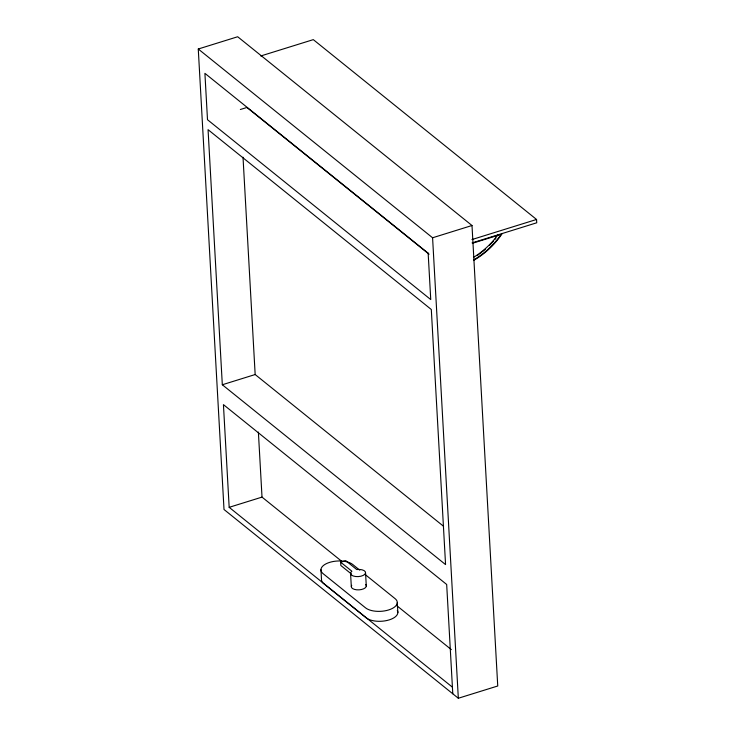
<?xml version="1.0" encoding="UTF-8"?>
<svg xmlns="http://www.w3.org/2000/svg" width="735" height="735" viewBox="0 0 735 735"><rect width="100%" height="100%" fill="white"/><g stroke="black" fill="none" stroke-linecap="round" stroke-linejoin="round"><path stroke-width="1.1" d="M198.266 49.006L237.681 36.75L471.999 225.507L497.742 685.994L458.328 698.25L224.01 509.493L198.266 49.006L432.584 237.773L458.328 698.25M260.75 55.979L313.303 39.635L536.55 219.471L536.734 222.788L472.072 242.899M240.345 109.506L246.914 107.466L429.093 254.218M432.584 237.773L471.999 225.507M471.953 239.564L536.55 219.471M472.651 243.212L501.132 234.355L499.708 236.385A68.291 53.141 -51.1 0 1 473.487 259.951M222.319 384.754L445.566 564.59L431.307 309.508L208.06 129.663L222.319 384.754L255.164 374.538L443.591 526.315M452.788 693.794L446.678 584.472L223.431 404.627L229.173 507.325L262.018 497.108L341.499 561.136M351.201 573.842L340.838 565.491L340.654 562.183L345.68 560.621L356.741 569.542A7.543 3.592 -3.2 0 1 365.561 573.006L366.306 586.254M359.755 570.176L352.69 564.48A16.969 8.076 -3.2 0 0 329.602 562.385A16.969 8.076 -3.2 0 0 323.124 573.677L365.561 607.863A16.969 8.076 -3.2 0 0 388.64 609.949A16.969 8.076 -3.2 0 0 395.118 598.667L365.065 574.448M396.863 605.732L451.336 649.611M340.654 562.183L351.881 571.224A7.543 3.592 -3.2 0 0 355.483 576.506A7.543 3.592 -3.2 0 0 365.561 573.006M229.173 507.325L452.42 687.17M397.295 602.626L397.846 612.558M350.549 573.034L351.293 586.282M320.956 569.717L321.507 579.649A16.969 8.076 -3.2 0 0 323.676 583.608L366.113 617.795A16.969 8.076 -3.2 0 0 387.198 620.432A16.969 8.076 -3.2 0 0 397.323 610.491M243.019 157.198L255.164 374.538M258.38 432.07L262.018 497.108M365.626 584.454A7.543 3.592 -3.2 0 1 359.13 589.847A7.543 3.592 -3.2 0 1 351.716 585.345M502.244 233.509A68.851 53.572 -51.1 0 1 473.625 260.383M495.895 238.168A68.851 53.572 -51.1 0 1 494.683 239.647M493.442 241.098A68.851 53.572 -51.1 0 1 489.547 245.269M485.394 249.165A68.851 53.572 -51.1 0 1 482.509 251.59M481.774 252.169A68.851 53.572 -51.1 0 1 479.542 253.869M478.779 254.42A68.851 53.572 -51.1 0 1 477.254 255.486M497.861 234.897A68.291 53.141 -51.1 0 1 473.992 257.075M428.156 253.189L204.909 73.344L207.5 119.722L430.747 299.568L428.156 253.189"/></g></svg>
